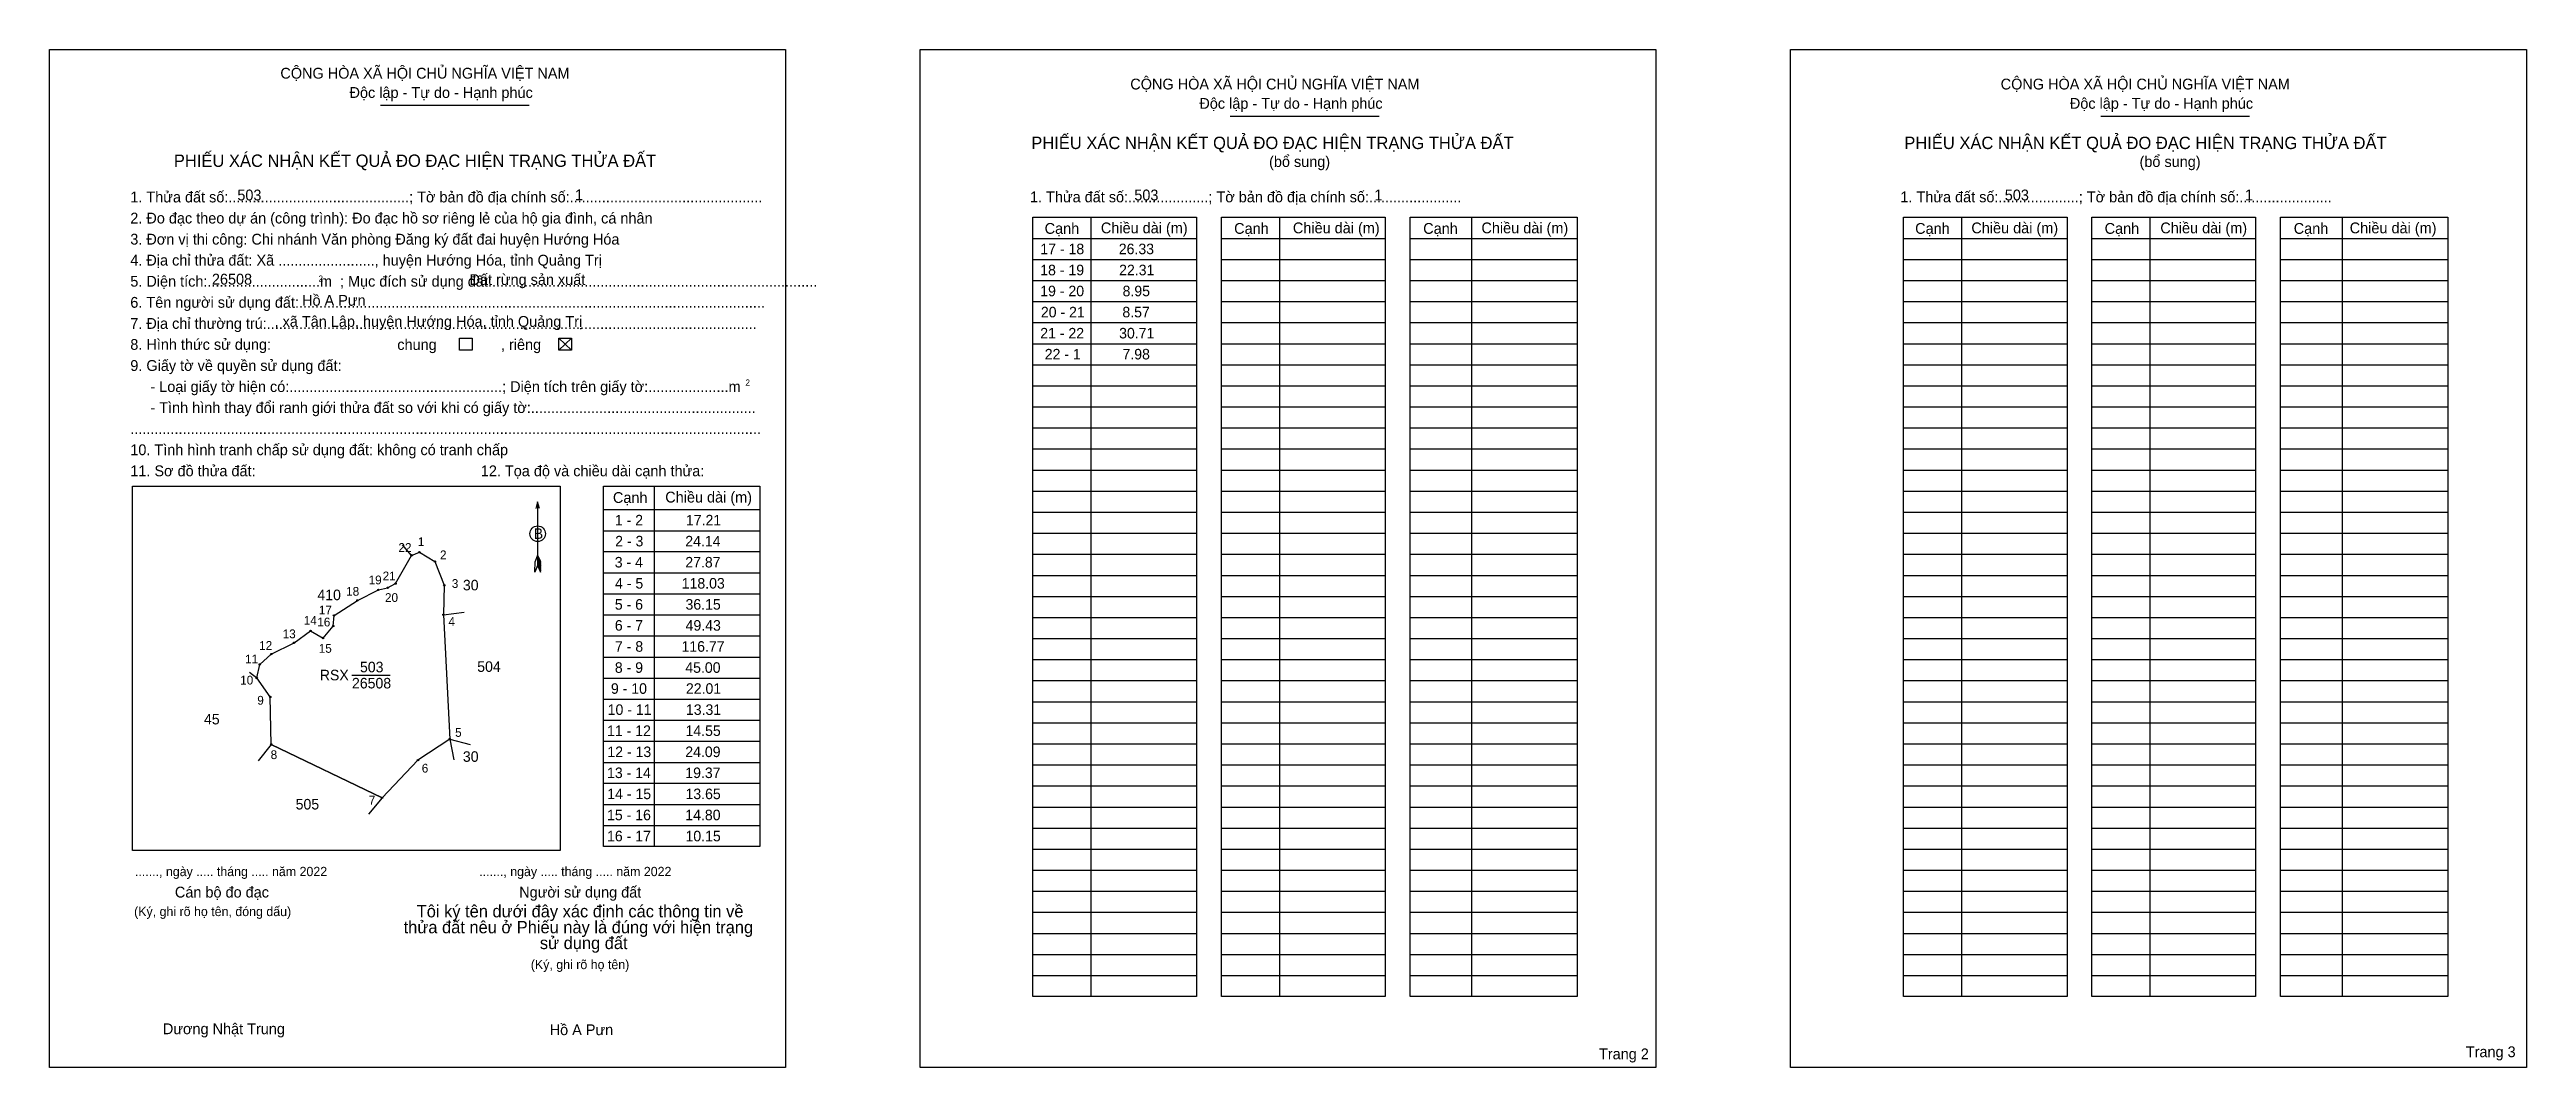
# Model space of a CAD drawing. Extents: x 543420 to 545769, y 1838657 to 1839622.
import ezdxf

# ---------------------------------------------------------------- set-up
doc = ezdxf.new("R2010")
doc.units = 0
for name, color, linetype in [('Level 1', 7, 'Continuous'), ('Level 10', 7, 'Continuous'), ('Level 11', 7, 'Continuous'), ('Level 13', 7, 'Continuous'), ('Level 2', 7, 'Continuous'), ('Level 25', 7, 'Continuous'), ('Level 27', 7, 'Continuous'), ('Level 36', 7, 'Continuous'), ('Level 48', 7, 'Continuous'), ('Level 50', 7, 'Continuous'), ('Level 52', 7, 'Continuous'), ('Level 55', 7, 'Continuous'), ('Level 6', 7, 'Continuous'), ('Level 9', 7, 'Continuous')]:
    doc.layers.add(name, color=color, linetype=linetype)

msp = doc.modelspace()

# ---------------------------------------------------------------- linework, layer by layer
at = {"layer": 'Level 1'}
for p, q in [((543420.4, 1839622.4), (543420.4, 1839622.4)), ((544245.9, 1839622.4), (544245.9, 1839622.4)), ((543734.2, 1839569.5), (543875.4, 1839569.5)), ((544540.1, 1839559.2), (544681.3, 1839559.2)), ((545365.6, 1839559.2), (545506.7, 1839559.2)), ((544408, 1839463.3), (544408, 1838724.3)), ((544586.8, 1839463.3), (544586.8, 1838724.3)), ((544768.9, 1839463.3), (544768.9, 1838724.3)), ((545233.4, 1839463.3), (545233.4, 1838724.3)), ((545412.3, 1839463.3), (545412.3, 1838724.3)), ((545594.4, 1839463.3), (545594.4, 1838724.3)), ((544353, 1839443.3), (544508.2, 1839443.3)), ((544531.8, 1839443.3), (544687, 1839443.3)), ((544710.6, 1839443.3), (544869.1, 1839443.3)), ((545178.5, 1839443.3), (545333.6, 1839443.3)), ((545357.3, 1839443.3), (545512.4, 1839443.3)), ((545536.1, 1839443.3), (545694.6, 1839443.3)), ((544353, 1839423.3), (544508.2, 1839423.3)), ((544353, 1839403.3), (544508.2, 1839403.3)), ((544531.8, 1839423.3), (544687, 1839423.3)), ((544531.8, 1839403.3), (544687, 1839403.3)), ((544710.6, 1839423.3), (544869.1, 1839423.3)), ((544710.6, 1839403.3), (544869.1, 1839403.3)), ((545178.5, 1839423.3), (545333.6, 1839423.3)), ((545178.5, 1839403.3), (545333.6, 1839403.3)), ((545357.3, 1839423.3), (545512.4, 1839423.3)), ((545357.3, 1839403.3), (545512.4, 1839403.3)), ((545536.1, 1839423.3), (545694.6, 1839423.3)), ((545536.1, 1839403.3), (545694.6, 1839403.3)), ((544353, 1839383.4), (544508.2, 1839383.4)), ((544531.8, 1839383.4), (544687, 1839383.4)), ((544710.6, 1839383.4), (544869.1, 1839383.4)), ((545178.5, 1839383.4), (545333.6, 1839383.4)), ((545357.3, 1839383.4), (545512.4, 1839383.4)), ((545536.1, 1839383.4), (545694.6, 1839383.4)), ((544353, 1839363.4), (544508.2, 1839363.4)), ((544531.8, 1839363.4), (544687, 1839363.4)), ((544710.6, 1839363.4), (544869.1, 1839363.4)), ((545178.5, 1839363.4), (545333.6, 1839363.4)), ((545357.3, 1839363.4), (545512.4, 1839363.4)), ((545536.1, 1839363.4), (545694.6, 1839363.4)), ((543903.4, 1839348.6), (543915.4, 1839337.4)), ((543903.4, 1839337.4), (543915.4, 1839348.6)), ((544353, 1839343.4), (544508.2, 1839343.4)), ((544531.8, 1839343.4), (544687, 1839343.4)), ((544710.6, 1839343.4), (544869.1, 1839343.4)), ((545178.5, 1839343.4), (545333.6, 1839343.4)), ((545357.3, 1839343.4), (545512.4, 1839343.4)), ((545536.1, 1839343.4), (545694.6, 1839343.4)), ((544353, 1839323.5), (544508.2, 1839323.5)), ((544531.8, 1839323.5), (544687, 1839323.5)), ((544710.6, 1839323.5), (544869.1, 1839323.5)), ((545178.5, 1839323.5), (545333.6, 1839323.5)), ((545357.3, 1839323.5), (545512.4, 1839323.5)), ((545536.1, 1839323.5), (545694.6, 1839323.5)), ((544353, 1839303.5), (544508.2, 1839303.5)), ((544531.8, 1839303.5), (544687, 1839303.5)), ((544710.6, 1839303.5), (544869.1, 1839303.5)), ((545178.5, 1839303.5), (545333.6, 1839303.5)), ((545357.3, 1839303.5), (545512.4, 1839303.5)), ((545536.1, 1839303.5), (545694.6, 1839303.5)), ((544353, 1839283.5), (544508.2, 1839283.5)), ((544353, 1839263.5), (544508.2, 1839263.5)), ((544531.8, 1839283.5), (544687, 1839283.5)), ((544531.8, 1839263.5), (544687, 1839263.5)), ((544710.6, 1839283.5), (544869.1, 1839283.5)), ((544710.6, 1839263.5), (544869.1, 1839263.5)), ((545178.5, 1839283.5), (545333.6, 1839283.5)), ((545178.5, 1839263.5), (545333.6, 1839263.5)), ((545357.3, 1839283.5), (545512.4, 1839283.5)), ((545357.3, 1839263.5), (545512.4, 1839263.5)), ((545536.1, 1839283.5), (545694.6, 1839283.5)), ((545536.1, 1839263.5), (545694.6, 1839263.5)), ((544353, 1839243.6), (544508.2, 1839243.6)), ((544531.8, 1839243.6), (544687, 1839243.6)), ((544710.6, 1839243.6), (544869.1, 1839243.6)), ((545178.5, 1839243.6), (545333.6, 1839243.6)), ((545357.3, 1839243.6), (545512.4, 1839243.6)), ((545536.1, 1839243.6), (545694.6, 1839243.6)), ((544353, 1839223.6), (544508.2, 1839223.6)), ((544531.8, 1839223.6), (544687, 1839223.6)), ((544710.6, 1839223.6), (544869.1, 1839223.6)), ((545178.5, 1839223.6), (545333.6, 1839223.6)), ((545357.3, 1839223.6), (545512.4, 1839223.6)), ((545536.1, 1839223.6), (545694.6, 1839223.6)), ((543499, 1839208.3), (543499, 1839208.3)), ((543883.3, 1839193.4), (543883.3, 1839133)), ((543993.7, 1839208.4), (543993.7, 1838866.6)), ((544353, 1839203.6), (544508.2, 1839203.6)), ((544531.8, 1839203.6), (544687, 1839203.6)), ((544710.6, 1839203.6), (544869.1, 1839203.6)), ((545178.5, 1839203.6), (545333.6, 1839203.6)), ((545357.3, 1839203.6), (545512.4, 1839203.6)), ((545536.1, 1839203.6), (545694.6, 1839203.6)), ((543945.7, 1839186.1), (544093.9, 1839186.1)), ((544353, 1839183.7), (544508.2, 1839183.7)), ((544531.8, 1839183.7), (544687, 1839183.7)), ((544710.6, 1839183.7), (544869.1, 1839183.7)), ((545178.5, 1839183.7), (545333.6, 1839183.7)), ((545357.3, 1839183.7), (545512.4, 1839183.7)), ((545536.1, 1839183.7), (545694.6, 1839183.7)), ((543945.7, 1839166.1), (544093.9, 1839166.1)), ((543945.7, 1839146.2), (544093.9, 1839146.2)), ((544353, 1839163.7), (544508.2, 1839163.7)), ((544353, 1839143.7), (544508.2, 1839143.7)), ((544531.8, 1839163.7), (544687, 1839163.7)), ((544531.8, 1839143.7), (544687, 1839143.7)), ((544710.6, 1839163.7), (544869.1, 1839163.7)), ((544710.6, 1839143.7), (544869.1, 1839143.7)), ((545178.5, 1839163.7), (545333.6, 1839163.7)), ((545178.5, 1839143.7), (545333.6, 1839143.7)), ((545357.3, 1839163.7), (545512.4, 1839163.7)), ((545357.3, 1839143.7), (545512.4, 1839143.7)), ((545536.1, 1839163.7), (545694.6, 1839163.7)), ((545536.1, 1839143.7), (545694.6, 1839143.7)), ((543880.7, 1839126.8), (543880.8, 1839136.8)), ((543883.3, 1839133), (543880.7, 1839126.8)), ((543883.3, 1839142.9), (543880.8, 1839136.8)), ((543883.3, 1839142.9), (543885.9, 1839136.8)), ((543883.3, 1839142.1), (543885.9, 1839135.9)), ((543883.3, 1839141.2), (543885.9, 1839135)), ((543883.3, 1839140.4), (543885.9, 1839134.1)), ((543883.3, 1839139.5), (543885.9, 1839133.2)), ((543883.3, 1839138.6), (543885.9, 1839132.3)), ((543883.3, 1839137.7), (543885.9, 1839131.4)), ((543883.3, 1839136.9), (543886, 1839130.5)), ((543883.3, 1839136), (543886, 1839129.6)), ((543883.3, 1839135.1), (543886, 1839128.7)), ((543883.3, 1839134.3), (543886, 1839127.9)), ((543883.3, 1839133), (543886, 1839126.8)), ((543886, 1839126.8), (543885.9, 1839136.8)), ((543945.7, 1839126.2), (544093.9, 1839126.2)), ((544353, 1839123.7), (544508.2, 1839123.7)), ((544531.8, 1839123.7), (544687, 1839123.7)), ((544710.6, 1839123.7), (544869.1, 1839123.7)), ((545178.5, 1839123.7), (545333.6, 1839123.7)), ((545357.3, 1839123.7), (545512.4, 1839123.7)), ((545536.1, 1839123.7), (545694.6, 1839123.7)), ((543945.7, 1839106.2), (544093.9, 1839106.2)), ((544353, 1839103.8), (544508.2, 1839103.8)), ((544531.8, 1839103.8), (544687, 1839103.8)), ((544710.6, 1839103.8), (544869.1, 1839103.8)), ((545178.5, 1839103.8), (545333.6, 1839103.8)), ((545357.3, 1839103.8), (545512.4, 1839103.8)), ((545536.1, 1839103.8), (545694.6, 1839103.8)), ((543945.7, 1839086.2), (544093.9, 1839086.2)), ((544353, 1839083.8), (544508.2, 1839083.8)), ((544531.8, 1839083.8), (544687, 1839083.8)), ((544710.6, 1839083.8), (544869.1, 1839083.8)), ((545178.5, 1839083.8), (545333.6, 1839083.8)), ((545357.3, 1839083.8), (545512.4, 1839083.8)), ((545536.1, 1839083.8), (545694.6, 1839083.8)), ((543945.7, 1839066.3), (544093.9, 1839066.3)), ((544353, 1839063.8), (544508.2, 1839063.8)), ((544531.8, 1839063.8), (544687, 1839063.8)), ((544710.6, 1839063.8), (544869.1, 1839063.8)), ((545178.5, 1839063.8), (545333.6, 1839063.8)), ((545357.3, 1839063.8), (545512.4, 1839063.8)), ((545536.1, 1839063.8), (545694.6, 1839063.8)), ((543945.7, 1839046.3), (544093.9, 1839046.3)), ((543945.7, 1839026.3), (544093.9, 1839026.3)), ((544353, 1839043.8), (544508.2, 1839043.8)), ((544531.8, 1839043.8), (544687, 1839043.8)), ((544710.6, 1839043.8), (544869.1, 1839043.8)), ((545178.5, 1839043.8), (545333.6, 1839043.8)), ((545357.3, 1839043.8), (545512.4, 1839043.8)), ((545536.1, 1839043.8), (545694.6, 1839043.8)), ((543945.7, 1839006.4), (544093.9, 1839006.4)), ((544353, 1839023.9), (544508.2, 1839023.9)), ((544353, 1839003.9), (544508.2, 1839003.9)), ((544531.8, 1839023.9), (544687, 1839023.9)), ((544531.8, 1839003.9), (544687, 1839003.9)), ((544710.6, 1839023.9), (544869.1, 1839023.9)), ((544710.6, 1839003.9), (544869.1, 1839003.9)), ((545178.5, 1839023.9), (545333.6, 1839023.9)), ((545178.5, 1839003.9), (545333.6, 1839003.9)), ((545357.3, 1839023.9), (545512.4, 1839023.9)), ((545357.3, 1839003.9), (545512.4, 1839003.9)), ((545536.1, 1839023.9), (545694.6, 1839023.9)), ((545536.1, 1839003.9), (545694.6, 1839003.9)), ((543945.7, 1838986.4), (544093.9, 1838986.4)), ((544353, 1838983.9), (544508.2, 1838983.9)), ((544531.8, 1838983.9), (544687, 1838983.9)), ((544710.6, 1838983.9), (544869.1, 1838983.9)), ((545178.5, 1838983.9), (545333.6, 1838983.9)), ((545357.3, 1838983.9), (545512.4, 1838983.9)), ((545536.1, 1838983.9), (545694.6, 1838983.9)), ((543945.7, 1838966.4), (544093.9, 1838966.4)), ((544353, 1838964), (544508.2, 1838964)), ((544531.8, 1838964), (544687, 1838964)), ((544710.6, 1838964), (544869.1, 1838964)), ((545178.5, 1838964), (545333.6, 1838964)), ((545357.3, 1838964), (545512.4, 1838964)), ((545536.1, 1838964), (545694.6, 1838964)), ((543945.7, 1838946.4), (544093.9, 1838946.4)), ((544353, 1838944), (544508.2, 1838944)), ((544531.8, 1838944), (544687, 1838944)), ((544710.6, 1838944), (544869.1, 1838944)), ((545178.5, 1838944), (545333.6, 1838944)), ((545357.3, 1838944), (545512.4, 1838944)), ((545536.1, 1838944), (545694.6, 1838944)), ((543945.7, 1838926.5), (544093.9, 1838926.5)), ((544353, 1838924), (544508.2, 1838924)), ((544531.8, 1838924), (544687, 1838924)), ((544710.6, 1838924), (544869.1, 1838924)), ((545178.5, 1838924), (545333.6, 1838924)), ((545357.3, 1838924), (545512.4, 1838924)), ((545536.1, 1838924), (545694.6, 1838924)), ((543945.7, 1838906.5), (544093.9, 1838906.5)), ((543945.7, 1838886.5), (544093.9, 1838886.5)), ((544353, 1838904), (544508.2, 1838904)), ((544531.8, 1838904), (544687, 1838904)), ((544710.6, 1838904), (544869.1, 1838904)), ((545178.5, 1838904), (545333.6, 1838904)), ((545357.3, 1838904), (545512.4, 1838904)), ((545536.1, 1838904), (545694.6, 1838904)), ((543904.7, 1838862.7), (543904.7, 1838862.7)), ((544353, 1838884.1), (544508.2, 1838884.1)), ((544353, 1838864.1), (544508.2, 1838864.1)), ((544531.8, 1838884.1), (544687, 1838884.1)), ((544531.8, 1838864.1), (544687, 1838864.1)), ((544710.6, 1838884.1), (544869.1, 1838884.1)), ((544710.6, 1838864.1), (544869.1, 1838864.1)), ((545178.5, 1838884.1), (545333.6, 1838884.1)), ((545178.5, 1838864.1), (545333.6, 1838864.1)), ((545357.3, 1838884.1), (545512.4, 1838884.1)), ((545357.3, 1838864.1), (545512.4, 1838864.1)), ((545536.1, 1838884.1), (545694.6, 1838884.1)), ((545536.1, 1838864.1), (545694.6, 1838864.1)), ((544353, 1838844.1), (544508.2, 1838844.1)), ((544531.8, 1838844.1), (544687, 1838844.1)), ((544710.6, 1838844.1), (544869.1, 1838844.1)), ((545178.5, 1838844.1), (545333.6, 1838844.1)), ((545357.3, 1838844.1), (545512.4, 1838844.1)), ((545536.1, 1838844.1), (545694.6, 1838844.1)), ((544353, 1838824.1), (544508.2, 1838824.1)), ((544531.8, 1838824.1), (544687, 1838824.1)), ((544710.6, 1838824.1), (544869.1, 1838824.1)), ((545178.5, 1838824.1), (545333.6, 1838824.1)), ((545357.3, 1838824.1), (545512.4, 1838824.1)), ((545536.1, 1838824.1), (545694.6, 1838824.1)), ((544353, 1838804.2), (544508.2, 1838804.2)), ((544531.8, 1838804.2), (544687, 1838804.2)), ((544710.6, 1838804.2), (544869.1, 1838804.2)), ((545178.5, 1838804.2), (545333.6, 1838804.2)), ((545357.3, 1838804.2), (545512.4, 1838804.2)), ((545536.1, 1838804.2), (545694.6, 1838804.2)), ((544353, 1838784.2), (544508.2, 1838784.2)), ((544531.8, 1838784.2), (544687, 1838784.2)), ((544710.6, 1838784.2), (544869.1, 1838784.2)), ((545178.5, 1838784.2), (545333.6, 1838784.2)), ((545357.3, 1838784.2), (545512.4, 1838784.2)), ((545536.1, 1838784.2), (545694.6, 1838784.2)), ((544353, 1838764.2), (544508.2, 1838764.2)), ((544353, 1838744.3), (544508.2, 1838744.3)), ((544531.8, 1838764.2), (544687, 1838764.2)), ((544531.8, 1838744.3), (544687, 1838744.3)), ((544710.6, 1838764.2), (544869.1, 1838764.2)), ((544710.6, 1838744.3), (544869.1, 1838744.3)), ((545178.5, 1838764.2), (545333.6, 1838764.2)), ((545178.5, 1838744.3), (545333.6, 1838744.3)), ((545357.3, 1838764.2), (545512.4, 1838764.2)), ((545357.3, 1838744.3), (545512.4, 1838744.3)), ((545536.1, 1838764.2), (545694.6, 1838764.2)), ((545536.1, 1838744.3), (545694.6, 1838744.3)), ((544118.4, 1838657.1), (544118.4, 1838657.1)), ((544943.8, 1838657.1), (544943.8, 1838657.1))]:
    msp.add_line(p, q, dxfattribs=at)
for points in [[(544353, 1839463.3), (544508.2, 1839463.3), (544508.2, 1838724.3), (544353, 1838724.3)], [(544531.8, 1839463.3), (544687, 1839463.3), (544687, 1838724.3), (544531.8, 1838724.3)], [(544710.6, 1839463.3), (544869.1, 1839463.3), (544869.1, 1838724.3), (544710.6, 1838724.3)], [(545178.5, 1839463.3), (545333.6, 1839463.3), (545333.6, 1838724.3), (545178.5, 1838724.3)], [(545357.3, 1839463.3), (545512.4, 1839463.3), (545512.4, 1838724.3), (545357.3, 1838724.3)], [(545536.1, 1839463.3), (545694.6, 1839463.3), (545694.6, 1838724.3), (545536.1, 1838724.3)], [(543499, 1839208.3), (543904.7, 1839208.3), (543904.7, 1838862.7), (543499, 1838862.7)], [(543945.7, 1839208.4), (544093.9, 1839208.4), (544093.9, 1838866.6), (543945.7, 1838866.6)]]:
    msp.add_lwpolyline(points, close=True, dxfattribs=at)
msp.add_lwpolyline([(543885.1, 1839187), (543883.3, 1839193.4), (543881.6, 1839187)], dxfattribs=at)
msp.add_circle((543883.3, 1839163.2), 7.37, dxfattribs=at)
at = {"layer": 'Level 10'}
msp.add_lwpolyline([(543748.6, 1839116), (543763.8, 1839142.7), (543771.2, 1839145.7), (543785.9, 1839136.8), (543794.7, 1839114.3), (543793.9, 1839086.4), (543799.9, 1838968.5), (543769.8, 1838948.5), (543735.8, 1838912.7), (543630.6, 1838963.4), (543629.7, 1839008.4), (543616.9, 1839026.4), (543619.8, 1839039.3), (543630.7, 1839049), (543652.3, 1839059.8), (543667.9, 1839071.1), (543679.8, 1839064.3), (543689.4, 1839075.6), (543690.2, 1839085.7), (543712.4, 1839099.9), (543732.3, 1839110), (543741, 1839112)], close=True, dxfattribs=at)
at = {"layer": 'Level 11'}
for centre in [(543771.2, 1839145.7), (543763.8, 1839142.7), (543785.9, 1839136.8), (543712.4, 1839099.9), (543732.3, 1839110), (543741, 1839112), (543748.6, 1839116), (543748.6, 1839116), (543794.7, 1839114.3), (543689.4, 1839075.6), (543690.2, 1839085.7), (543793.9, 1839086.4), (543630.7, 1839049), (543652.3, 1839059.8), (543667.9, 1839071.1), (543679.8, 1839064.3), (543616.9, 1839026.4), (543619.8, 1839039.3), (543629.7, 1839008.4), (543630.6, 1838963.4), (543799.9, 1838968.5), (543769.8, 1838948.5), (543735.8, 1838912.7)]:
    msp.add_circle(centre, 0.666, dxfattribs=at)
at = {"layer": 'Level 2'}
for points in [[(543420.4, 1839622.4), (544118.3, 1839622.4), (544118.3, 1838657.1), (543420.4, 1838657.1)], [(544245.9, 1839622.4), (544943.8, 1839622.4), (544943.8, 1838657.1), (544245.9, 1838657.1)], [(545071.4, 1839622.4), (545769.3, 1839622.4), (545769.3, 1838657.1), (545071.4, 1838657.1)]]:
    msp.add_lwpolyline(points, close=True, dxfattribs=at)
at = {"layer": 'Level 25'}
for p in [(543630.6, 1838963.4), (543769.8, 1838948.5)]:
    msp.add_line(p, (543735.8, 1838912.7), dxfattribs=at)
at = {"layer": 'Level 27'}
for p, q in [((543793.9, 1839086.4), (543813.7, 1839088.7)), ((543630.6, 1838963.4), (543618.1, 1838947.9)), ((543799.9, 1838968.5), (543803.7, 1838948.9)), ((543799.9, 1838968.5), (543819.2, 1838963.2)), ((543735.8, 1838912.7), (543723, 1838897.3))]:
    msp.add_line(p, q, dxfattribs=at)
at = {"layer": 'Level 50'}
for points in [[(543809.1, 1839348.6), (543821.1, 1839348.6), (543821.1, 1839337.4), (543809.1, 1839337.4)], [(543903.4, 1839348.6), (543915.4, 1839348.6), (543915.4, 1839337.4), (543903.4, 1839337.4)]]:
    msp.add_lwpolyline(points, close=True, dxfattribs=at)
at = {"layer": 'Level 9'}
for p, q in [((543763.8, 1839142.7), (543755, 1839152.6)), ((543610, 1839032), (543616.9, 1839026.4)), ((543707.2, 1839029.2), (543743.3, 1839029.2))]:
    msp.add_line(p, q, dxfattribs=at)

# ---------------------------------------------------------------- texts
at = {"layer": 'Level 1'}
for s, height, p in [('CỘNG HÒA XÃ HỘI CHỦ NGHĨA VIỆT NAM', 10.252, (543639.3, 1839594.8)), ('CỘNG HÒA XÃ HỘI CHỦ NGHĨA VIỆT NAM', 10.252, (544445.3, 1839584.5)), ('CỘNG HÒA XÃ HỘI CHỦ NGHĨA VIỆT NAM', 10.252, (545270.7, 1839584.5)), ('Độc lập - Tự do - Hạnh phúc', 10.252, (543704.9, 1839576.5)), ('Độc lập - Tự do - Hạnh phúc', 10.252, (544510.8, 1839566.2)), ('Độc lập - Tự do - Hạnh phúc', 10.252, (545336.3, 1839566.2)), ('PHIẾU XÁC NHẬN KẾT QUẢ ĐO ĐẠC HIỆN TRẠNG THỬA ĐẤT', 11.718, (544351.4, 1839528)), ('PHIẾU XÁC NHẬN KẾT QUẢ ĐO ĐẠC HIỆN TRẠNG THỬA ĐẤT', 11.718, (545179.3, 1839528)), ('PHIẾU XÁC NHẬN KẾT QUẢ ĐO ĐẠC HIỆN TRẠNG THỬA ĐẤT', 11.718, (543538.3, 1839511.1)), ('(bổ sung)', 10.25, (544576.9, 1839511)), ('(bổ sung)', 10.25, (545402.4, 1839511)), ('1. Thửa đất số:.............................................; Tờ bản đồ địa chính số:................................................', 10.2519, (543497, 1839477.4)), ('1. Thửa đất số:....................; Tờ bản đồ địa chính số:.......................', 10.252, (544350.2, 1839477.5)), ('1. Thửa đất số:....................; Tờ bản đồ địa chính số:.......................', 10.252, (545175.6, 1839477.5)), ('3. Đơn vị thi công: Chi nhánh Văn phòng Đăng ký đất đai huyện Hướng Hóa', 10.252, (543497, 1839437.4)), ('2. Đo đạc theo dự án (công trình): Đo đạc hồ sơ riêng lẻ của hộ gia đình, cá nhân', 10.252, (543497, 1839457.4)), ('Cạnh', 10.25, (544364.1, 1839447.6)), ('Chiều dài (m)', 10.252, (544417.4, 1839448.1)), ('Cạnh', 10.25, (544543.8, 1839447.6)), ('Chiều dài (m)', 10.252, (544599.5, 1839448.1)), ('Cạnh', 10.25, (544723.1, 1839447.6)), ('Chiều dài (m)', 10.252, (544778.3, 1839448.1)), ('Cạnh', 10.25, (545189.6, 1839447.6)), ('Chiều dài (m)', 10.252, (545242.9, 1839448.1)), ('Cạnh', 10.25, (545369.3, 1839447.6)), ('Chiều dài (m)', 10.252, (545422.1, 1839448.1)), ('Cạnh', 10.25, (545548.6, 1839447.6)), ('Chiều dài (m)', 10.252, (545601.7, 1839448.1)), ('4. Địa chỉ thửa đất: Xã ........................, huyện Hướng Hóa, tỉnh Quảng Trị', 10.252, (543497, 1839417.5)), ('5. Diện tích:............................m  ; Mục đích sử dụng đất:.................................................................................', 10.2519, (543497, 1839397.5)), ('2', 5.86, (543675.4, 1839402.2)), ('6. Tên người sử dụng đất:....................................................................................................................', 10.2519, (543497, 1839377.5)), ('7. Địa chỉ thường trú:..........................................................................................................................', 10.2519, (543497, 1839357.5)), ('chung                , riêng', 10.252, (543750.2, 1839337.5)), ('9. Giấy tờ về quyền sử dụng đất:', 10.252, (543497, 1839317.6)), ('     - Loại giấy tờ hiện có:.....................................................; Diện tích trên giấy tờ:....................m', 10.2519, (543497, 1839297.6)), ('2', 5.86, (544080.3, 1839303.6)), ('     - Tình hình thay đổi ranh giới thửa đất so với khi có giấy tờ:........................................................', 10.2519, (543497, 1839277.7)), ('10. Tình hình tranh chấp sử dụng đất: không có tranh chấp', 10.252, (543497, 1839237.7)), ('.............................................................................................................................................................', 10.2519, (543497, 1839257.7)), ('11. Sơ đồ thửa đất:', 10.252, (543497, 1839217.7)), ('12. Tọa độ và chiều dài cạnh thửa:', 10.252, (543829.4, 1839217.7)), ('Cạnh', 10.25, (543954.7, 1839192.4)), ('Chiều dài (m)', 10.252, (544004.3, 1839192.8)), ('B', 9.99, (543879.6, 1839158.3)), ('......., ngày ..... tháng ..... năm 2022', 8.788, (543501.4, 1838838.5)), ('......., ngày ..... tháng ..... năm 2022', 8.788, (543827.9, 1838838.5)), ('Cán bộ đo đạc', 10.252, (543539.3, 1838818.2)), ('Người sử dụng đất', 10.252, (543865.8, 1838818.2)), ('(Ký, ghi rõ họ tên, đóng dấu)', 8.788, (543500.6, 1838800.6)), ('thửa đất nêu ở Phiếu này là đúng với hiện trạng', 11.65, (543756.2, 1838784.3)), ('Tôi ký tên dưới đây xác định các thông tin về', 11.65, (543768.6, 1838799.4)), ('sử dụng đất', 11.65, (543885.4, 1838769.3)), ('(Ký, ghi rõ họ tên)', 8.788, (543876.8, 1838750.3)), ('Dương Nhật Trung', 10.252, (543527.9, 1838688.6)), ('Trang 2', 10.25, (544889.8, 1838664.8)), ('Trang 3', 10.25, (545711.8, 1838666.8))]:
    msp.add_text(s, height=height, dxfattribs=at).set_placement(p)
at = {"layer": 'Level 13'}
for s, p in [('RSX', (543676.7, 1839024.2)), ('26508', (543707.2, 1839016.5)), ('503', (543714.8, 1839031.8))]:
    msp.add_text(s, height=9.99, dxfattribs=at).set_placement(p)
at = {"layer": 'Level 36'}
for s, p in [('410', (543674.4, 1839100.2)), ('30', (543812.4, 1839109.5)), ('504', (543826, 1839032.2)), ('45', (543566.9, 1838982.4)), ('30', (543812.4, 1838946.9)), ('505', (543653.8, 1838901.7))]:
    msp.add_text(s, height=9.99, dxfattribs=at).set_placement(p)
at = {"layer": 'Level 48'}
msp.add_text('8. Hình thức sử dụng:', height=10.252, dxfattribs=at).set_placement((543497, 1839337.6))
at = {"layer": 'Level 52'}
for s, p in [('17 - 18', (544360, 1839428.3)), ('26.33', (544434.4, 1839428.3)), ('18 - 19', (544359.9, 1839408.3)), ('22.31', (544434.7, 1839408.3)), ('19 - 20', (544359.9, 1839388.4)), ('20 - 21', (544360.5, 1839368.4)), ('8.57', (544437.8, 1839368.4)), ('8.95', (544438, 1839388.4)), ('21 - 22', (544359.9, 1839348.4)), ('30.71', (544434.7, 1839348.4)), ('22 - 1', (544364.2, 1839328.5)), ('7.98', (544437.9, 1839328.5)), ('1 - 2', (543956.5, 1839171.1)), ('17.21', (544023.9, 1839171.1)), ('2 - 3', (543956.8, 1839151.2)), ('24.14', (544023.3, 1839151.2)), ('3 - 4', (543956.4, 1839131.2)), ('4 - 5', (543956.7, 1839111.2)), ('118.03', (544019.9, 1839111.2)), ('27.87', (544023.3, 1839131.2)), ('5 - 6', (543956.5, 1839091.2)), ('36.15', (544023.5, 1839091.2)), ('6 - 7', (543956.5, 1839071.3)), ('49.43', (544023.6, 1839071.3)), ('7 - 8', (543956.6, 1839051.3)), ('116.77', (544019.7, 1839051.3)), ('8 - 9', (543956.5, 1839031.3)), ('45.00', (544023.3, 1839031.3)), ('9 - 10', (543952.8, 1839011.4)), ('22.01', (544023.9, 1839011.4)), ('11 - 12', (543949.1, 1838971.4)), ('10 - 11', (543949.7, 1838991.4)), ('14.55', (544023.5, 1838971.4)), ('13.31', (544023.9, 1838991.4)), ('12 - 13', (543949.4, 1838951.4)), ('24.09', (544023.3, 1838951.4)), ('13 - 14', (543949.1, 1838931.5)), ('19.37', (544023.3, 1838931.5)), ('14 - 15', (543949.3, 1838911.5)), ('13.65', (544023.5, 1838911.5)), ('15 - 16', (543949.1, 1838891.5)), ('14.80', (544023.3, 1838891.5)), ('16 - 17', (543949.1, 1838871.5)), ('10.15', (544023.5, 1838871.5))]:
    msp.add_text(s, height=9.99, dxfattribs=at).set_placement(p)
at = {"layer": 'Level 55'}
for s, p in [('1', (543771.1, 1839145.7)), ('22', (543763.5, 1839142.7)), ('2', (543785.8, 1839136.8)), ('18', (543712.2, 1839099.9)), ('19', (543732.1, 1839110)), ('20', (543740.8, 1839112)), ('21', (543748.4, 1839116)), ('3', (543794.6, 1839114.3)), ('16', (543689.2, 1839075.6)), ('17', (543690, 1839085.7)), ('4', (543793.8, 1839086.4)), ('13', (543652, 1839059.8)), ('14', (543667.7, 1839071.1)), ('15', (543679.6, 1839064.3)), ('10', (543616.7, 1839026.4)), ('11', (543619.6, 1839039.3)), ('12', (543630.5, 1839049)), ('9', (543629.5, 1839008.4)), ('8', (543630.5, 1838963.4)), ('5', (543799.8, 1838968.5)), ('6', (543769.7, 1838948.5)), ('7', (543735.7, 1838912.7))]:
    msp.add_text(s, height=0.333, dxfattribs=at).set_placement(p)
at = {"layer": 'Level 6'}
for s, height, p in [('503', 10.25, (543598.5, 1839479.3)), ('1', 10.3, (543918.7, 1839479.4)), ('503', 10.25, (544449.1, 1839479.3)), ('1', 10.3, (544676.8, 1839479.3)), ('503', 10.25, (545274.6, 1839479.3)), ('1', 10.3, (545502.3, 1839479.3)), ('26508', 10.25, (543574.4, 1839399.5)), ('Đất rừng sản xuất', 10.252, (543818.7, 1839399.1)), ('Hồ A Pưn', 10.25, (543659.9, 1839379.4)), (', xã Tân Lập, huyện Hướng Hóa, tỉnh Quảng Trị', 10.252, (543633.8, 1839359.4)), ('Hồ A Pưn', 10.25, (543894.7, 1838687.7))]:
    msp.add_text(s, height=height, dxfattribs=at).set_placement(p)
at = {"layer": 'Level 9'}
for s, p in [('22', (543751.3, 1839146)), ('1', (543769.7, 1839151.5)), ('2', (543790.7, 1839139)), ('19', (543723, 1839115.2)), ('21', (543736.3, 1839119)), ('3', (543801.9, 1839111.8)), ('18', (543701.7, 1839104.4)), ('20', (543738.5, 1839098.5)), ('14', (543661.5, 1839076.9)), ('16', (543674.3, 1839075.3)), ('17', (543675.8, 1839086.7)), ('4', (543798.7, 1839075.8)), ('12', (543619.2, 1839053.1)), ('13', (543641.5, 1839064.1)), ('15', (543675.7, 1839050.3)), ('10', (543601.2, 1839020.2)), ('11', (543605.8, 1839040.2)), ('9', (543617.4, 1839001.1)), ('8', (543630.1, 1838949.5)), ('5', (543805, 1838970.6)), ('6', (543773.4, 1838936.7)), ('7', (543723.2, 1838906.4))]:
    msp.add_text(s, height=8.32, dxfattribs=at).set_placement(p)

doc.saveas('drawing.dxf')
